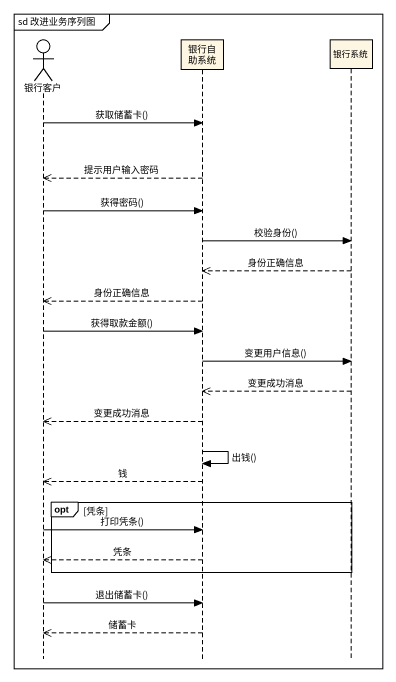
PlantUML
@startuml
mainframe sd 改进业务序列图
hide footbox
actor 银行客户
participant 银行自助系统
participant 银行系统

银行客户 -> 银行自助系统 : 获取储蓄卡()
银行自助系统 -->> 银行客户 : 提示用户输入密码
银行客户 -> 银行自助系统 : 获得密码()
银行自助系统 -> 银行系统 : 校验身份()
银行系统 -->> 银行自助系统 : 身份正确信息
银行自助系统 -->> 银行客户 : 身份正确信息
银行客户 -> 银行自助系统 : 获得取款金额()
银行自助系统 -> 银行系统 : 变更用户信息()
银行系统 -->> 银行自助系统 : 变更成功消息
银行自助系统 -->> 银行客户 : 变更成功消息
银行自助系统 -> 银行自助系统 : 出钱()
银行自助系统 -->> 银行客户 : 钱
opt 凭条
  银行客户 -> 银行自助系统 : 打印凭条()
  银行自助系统 -->> 银行客户 : 凭条
end
银行客户 -> 银行自助系统 : 退出储蓄卡()
银行自助系统 -->> 银行客户 : 储蓄卡
@enduml
